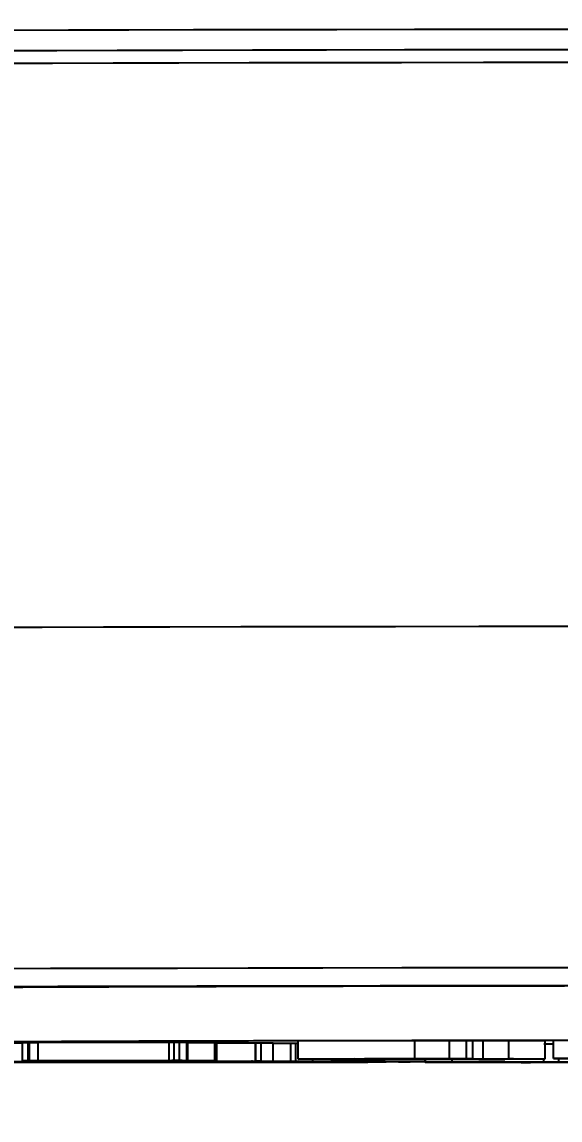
# Model space of a CAD drawing. Header units: millimetres. Extents: x 2278 to 4715, y 679 to 2402.
# Drawn here: x 3276.8 to 3306.8, y 905.6 to 966.8 of the extents above; entities that cross this region are included whole.
import ezdxf

# ---------------------------------------------------------------- set-up
doc = ezdxf.new("R2010")
doc.units = ezdxf.units.MM
doc.layers.add('AM_5', color=3, linetype='Continuous', lineweight=25)
doc.styles.add('SLDTEXTSTYLE1', font='txt.shx', dxfattribs={"width": 0.7, "bigfont": 'gbcbig.shx'})
doc.dimstyles.new('SLDDIMSTYLE12$0', dxfattribs={"dimtxt": 12, "dimasz": 10, "dimexe": 0, "dimexo": 0.0625, "dimgap": 0.875, "dimtad": 1, "dimdec": 1, "dimlfac": 1.8, "dimrnd": 1e-09, "dimzin": 12, "dimdsep": 46, "dimtxsty": 'SLDTEXTSTYLE1', "dimcen": 0.09, "dimdle": 8.16, "dimclrd": 3, "dimclre": 3, "dimadec": 0, "dimazin": 3, "dimtfac": 1, "dimtdec": 1, "dimtofl": 0, "dimtmove": 0, "dimatfit": 3, "dimfxl": 0, "dimfrac": 2, "dimtolj": 1, "dimlwd": 5, "dimlwe": 5, "dimarcsym": 0})

# ---------------------------------------------------------------- blocks, each defined once
blk = doc.blocks.new('*D74')
at = {"layer": 'AM_5', "color": 3, "lineweight": 5, "transparency": 16777216}
blk.add_line((3341.795, 1150.405), (3153.802, 1150.405), dxfattribs=at)
at = {"layer": 'AM_5', "color": 3, "linetype": 'Continuous', "lineweight": 5, "transparency": 16777216}
for p, q in [((3153.802, 1140.405), (3153.802, 918.793)), ((3296.05, 908.793), (3153.802, 908.793))]:
    blk.add_line(p, q, dxfattribs=at)
at = {"layer": 'AM_5', "color": 3, "transparency": 16777216}
for points in [[(3152.135, 1140.405), (3155.468, 1140.405), (3153.802, 1150.405)], [(3152.135, 918.793), (3155.468, 918.793), (3153.802, 908.793)]]:
    blk.add_solid(points, dxfattribs=at)
at = {"layer": 'Defpoints', "color": 0, "transparency": 16777216}
for p in [(3341.858, 1150.405), (3153.802, 908.793), (3296.112, 908.793)]:
    blk.add_point(p, dxfattribs=at)
at = {"layer": 'AM_5', "color": 0, "transparency": 16777216, "insert": (3146.927, 976.075), "char_height": 12, "attachment_point": 5, "rotation": 90, "style": 'SLDTEXTSTYLE1'}
blk.add_mtext('\\A1;245', dxfattribs=at)
blk = doc.blocks.new('*D75')
at = {"layer": 'AM_5', "color": 3, "lineweight": 5, "transparency": 16777216}
blk.add_line((3295.027, 908.865), (3153.981, 908.865), dxfattribs=at)
at = {"layer": 'AM_5', "color": 3, "linetype": 'Continuous', "lineweight": 5, "transparency": 16777216}
for p, q in [((3153.981, 898.865), (3153.981, 873.709)), ((3277.77, 863.709), (3153.981, 863.709))]:
    blk.add_line(p, q, dxfattribs=at)
at = {"layer": 'AM_5', "color": 3, "transparency": 16777216}
for points in [[(3152.314, 898.865), (3155.647, 898.865), (3153.981, 908.865)], [(3152.314, 873.709), (3155.647, 873.709), (3153.981, 863.709)]]:
    blk.add_solid(points, dxfattribs=at)
at = {"layer": 'Defpoints', "color": 0, "transparency": 16777216}
for p in [(3295.09, 908.865), (3153.981, 863.709), (3277.832, 863.709)]:
    blk.add_point(p, dxfattribs=at)
at = {"layer": 'AM_5', "color": 0, "transparency": 16777216, "insert": (3147.106, 886.287), "char_height": 12, "attachment_point": 5, "rotation": 90, "style": 'SLDTEXTSTYLE1'}
blk.add_mtext('\\A1;45', dxfattribs=at)

msp = doc.modelspace()

# ---------------------------------------------------------------- linework, layer by layer
at = {"color": 7, "linetype": 'Continuous', "lineweight": 25}
for p, q in [((3277.133, 909.915), (3276.827, 909.915)), ((3276.827, 908.915), (3276.827, 909.915)), ((3277.197, 909.915), (3277.133, 909.915)), ((3277.133, 908.915), (3277.133, 909.915)), ((3277.197, 909.915), (3277.197, 908.915)), ((3284.987, 909.917), (3277.686, 909.914)), ((3277.686, 908.914), (3277.686, 909.914)), ((3284.987, 908.917), (3284.987, 909.917)), ((3285.565, 909.918), (3285.258, 909.918)), ((3285.258, 908.918), (3285.258, 909.918)), ((3285.975, 909.914), (3285.565, 909.918)), ((3285.565, 908.918), (3285.565, 909.918)), ((3286.031, 909.911), (3285.975, 909.914)), ((3285.975, 908.914), (3285.975, 909.914)), ((3286.034, 908.911), (3286.034, 909.911)), ((3287.535, 908.9), (3287.535, 909.9)), ((3287.638, 908.899), (3287.638, 909.899)), ((3289.802, 909.881), (3287.638, 909.879)), ((3289.802, 908.881), (3289.802, 909.881)), ((3290.095, 909.883), (3289.818, 909.883)), ((3289.818, 908.883), (3289.818, 909.883)), ((3290.781, 909.88), (3290.095, 909.883)), ((3290.095, 909.883), (3290.095, 908.883)), ((3290.781, 908.88), (3290.781, 909.88)), ((3291.758, 909.873), (3290.781, 909.872)), ((3292.035, 909.875), (3291.758, 909.875)), ((3291.758, 908.875), (3291.758, 909.875)), ((3292.18, 909.875), (3292.035, 909.875)), ((3292.035, 908.875), (3292.035, 909.875)), ((3298.67, 910.019), (3292.18, 909.999)), ((3292.18, 908.999), (3292.18, 909.999)), ((3300.602, 910.024), (3298.67, 910.023)), ((3298.67, 909.023), (3298.67, 910.023)), ((3300.602, 909.024), (3300.602, 910.024)), ((3301.555, 910.019), (3300.602, 910.019)), ((3301.555, 909.019), (3301.555, 910.019)), ((3302.474, 910.008), (3301.901, 910.009)), ((3301.901, 909.009), (3301.901, 910.009)), ((3303.902, 910.013), (3302.474, 910.008)), ((3302.474, 909.008), (3302.474, 910.008)), ((3305.929, 910.017), (3303.902, 910.017)), ((3303.902, 909.017), (3303.902, 910.017)), ((3305.929, 909.017), (3305.929, 910.017)), ((3307.963, 910.035), (3306.384, 910.033)), ((3306.384, 909.033), (3306.384, 910.033)), ((3277.218, 908.911), (3276.827, 908.915)), ((3276.827, 908.915), (3277.133, 908.915)), ((3277.133, 908.915), (3277.197, 908.915)), ((3277.507, 908.911), (3277.524, 908.911)), ((3277.686, 908.914), (3284.987, 908.917)), ((3285.133, 908.915), (3277.832, 908.912)), ((3278.68, 908.912), (3278.68, 908.896)), ((3282.132, 908.907), (3282.132, 908.914)), ((3283.089, 908.871), (3282.143, 908.875)), ((3282.143, 908.875), (3282.421, 908.875)), ((3282.421, 908.875), (3282.609, 908.874)), ((3283.366, 908.871), (3283.089, 908.871)), ((3283.178, 908.872), (3283.366, 908.871)), ((3283.191, 908.874), (3289.802, 908.881)), ((3289.575, 908.88), (3283.334, 908.873)), ((3283.366, 908.871), (3283.366, 908.873)), ((3284.532, 908.865), (3289.623, 908.88)), ((3284.532, 908.865), (3284.532, 908.875)), ((3284.674, 908.864), (3284.532, 908.865)), ((3291.933, 908.872), (3284.674, 908.864)), ((3285.314, 908.918), (3285.258, 908.918)), ((3285.258, 908.918), (3285.565, 908.918)), ((3285.565, 908.918), (3285.975, 908.914)), ((3285.975, 908.914), (3285.957, 908.911)), ((3290.781, 908.88), (3286.333, 908.867)), ((3286.333, 908.867), (3286.381, 908.867)), ((3286.381, 908.867), (3291.79, 908.873)), ((3286.381, 908.867), (3286.381, 908.867)), ((3286.532, 908.866), (3286.532, 908.859)), ((3286.876, 908.856), (3286.57, 908.858)), ((3289.146, 908.869), (3289.146, 908.867)), ((3289.623, 908.88), (3289.575, 908.88)), ((3289.96, 908.882), (3289.818, 908.883)), ((3289.818, 908.883), (3290.095, 908.883)), ((3289.92, 908.847), (3290.163, 908.848)), ((3291.606, 908.843), (3289.92, 908.847)), ((3290.095, 908.883), (3290.781, 908.88)), ((3290.163, 908.848), (3290.456, 908.847)), ((3291.07, 908.847), (3296.734, 908.856)), ((3291.558, 908.844), (3291.848, 908.843)), ((3297.213, 908.855), (3291.59, 908.845)), ((3291.848, 908.843), (3291.606, 908.843)), ((3291.946, 908.874), (3291.758, 908.875)), ((3291.758, 908.875), (3292.035, 908.875)), ((3291.783, 908.858), (3291.783, 908.872)), ((3291.79, 908.873), (3291.79, 908.875)), ((3291.848, 908.843), (3291.848, 908.846)), ((3292.035, 908.875), (3292.981, 908.871)), ((3292.18, 908.999), (3298.922, 909.02)), ((3293.048, 908.999), (3292.18, 908.999)), ((3292.703, 908.871), (3292.515, 908.872)), ((3292.981, 908.871), (3292.703, 908.871)), ((3292.981, 908.871), (3292.981, 908.999)), ((3295.321, 909.007), (3293.821, 909.003)), ((3293.985, 908.998), (3293.985, 909.003)), ((3293.985, 908.998), (3293.988, 908.999)), ((3293.988, 908.999), (3293.988, 909.003)), ((3294.33, 908.859), (3296.158, 908.861)), ((3294.484, 908.858), (3294.33, 908.859)), ((3294.545, 908.867), (3294.545, 908.998)), ((3294.925, 908.864), (3294.925, 908.998)), ((3299.952, 909), (3295.321, 909.007)), ((3297.291, 909.013), (3295.873, 909.009)), ((3295.873, 909.009), (3300.504, 909.002)), ((3296.158, 908.861), (3296.158, 908.998)), ((3296.158, 908.861), (3299.236, 908.853)), ((3296.872, 908.993), (3298.018, 908.994)), ((3301.922, 909.007), (3297.291, 909.013)), ((3297.407, 909), (3297.407, 909.004)), ((3297.959, 908.849), (3297.757, 908.85)), ((3300.602, 909.024), (3297.843, 909.015)), ((3297.843, 909.015), (3301.501, 909.01)), ((3299.236, 908.853), (3297.959, 908.849)), ((3297.967, 908.999), (3297.967, 909.003)), ((3298.018, 908.994), (3298.018, 909.003)), ((3298.018, 908.994), (3299.952, 909)), ((3305.929, 909.017), (3298.36, 908.994)), ((3298.67, 909.023), (3300.602, 909.024)), ((3298.922, 909.02), (3298.67, 909.023)), ((3299.236, 908.853), (3299.236, 908.997)), ((3299.25, 908.997), (3299.25, 908.829)), ((3299.87, 909.018), (3299.87, 909.021)), ((3299.87, 909.018), (3301.555, 909.019)), ((3300.504, 909.009), (3300.504, 909.002)), ((3300.504, 909.002), (3301.922, 909.007)), ((3300.731, 909.001), (3300.731, 908.836)), ((3301.901, 909.009), (3302.474, 909.008)), ((3302.474, 909.008), (3304.169, 909.014)), ((3304.936, 908.817), (3302.878, 908.82)), ((3302.878, 908.82), (3303.059, 908.82)), ((3303.059, 908.82), (3303.358, 908.82)), ((3303.681, 908.979), (3303.45, 908.979)), ((3303.681, 908.979), (3303.681, 909.01)), ((3304.169, 909.014), (3303.902, 909.017)), ((3303.902, 909.017), (3305.929, 909.017)), ((3303.984, 908.82), (3308.259, 908.833)), ((3306.642, 908.825), (3304.67, 908.819)), ((3304.816, 908.818), (3304.816, 908.819)), ((3304.816, 908.818), (3305.117, 908.817)), ((3305.117, 908.817), (3304.936, 908.817)), ((3305.117, 908.817), (3305.117, 908.82)), ((3305.855, 908.839), (3305.855, 909.017)), ((3306.384, 909.033), (3309.479, 909.038)), ((3307.244, 909.033), (3306.384, 909.033)), ((3307.97, 908.823), (3306.642, 908.825)), ((3306.691, 908.835), (3306.691, 909.033))]:
    msp.add_line(p, q, dxfattribs=at)
at = {"color": 7, "linetype": 'Continuous', "lineweight": 25, "flags": 128}
for points in [[(3349.22, 966.356), (3343.914, 966.357), (3338.599, 966.357), (3333.301, 966.356), (3328.043, 966.354), (3322.849, 966.352), (3317.743, 966.349), (3312.748, 966.345), (3307.888, 966.34), (3303.185, 966.335), (3298.659, 966.329), (3294.332, 966.322), (3290.223, 966.315), (3286.352, 966.307), (3282.736, 966.299), (3279.391, 966.29), (3276.333, 966.281)], [(3263.734, 965.099), (3264.882, 965.11), (3266.375, 965.121), (3268.206, 965.131), (3270.367, 965.142), (3272.849, 965.152), (3275.64, 965.162), (3278.728, 965.171), (3282.099, 965.18), (3285.738, 965.188), (3289.629, 965.196), (3293.754, 965.203), (3298.095, 965.21), (3302.633, 965.216), (3307.347, 965.221), (3312.216, 965.226), (3317.219, 965.229), (3322.333, 965.233), (3327.535, 965.235)], [(3263.446, 964.392), (3264.598, 964.403), (3266.096, 964.414), (3267.934, 964.425), (3270.104, 964.435), (3272.594, 964.445), (3275.396, 964.455), (3278.495, 964.464), (3281.878, 964.473), (3285.531, 964.481), (3289.436, 964.489), (3293.576, 964.496), (3297.933, 964.503), (3302.488, 964.509), (3307.219, 964.514), (3312.107, 964.519), (3317.128, 964.523), (3322.26, 964.526), (3327.482, 964.529)], [(3327.709, 933.101), (3322.384, 933.098), (3317.149, 933.095), (3312.03, 933.091), (3307.05, 933.086), (3302.233, 933.081), (3297.6, 933.075), (3293.173, 933.068), (3288.973, 933.061), (3285.019, 933.053), (3281.33, 933.044), (3277.922, 933.035), (3274.812, 933.025), (3272.014, 933.015), (3269.54, 933.005), (3267.403, 932.994), (3265.612, 932.983)], [(3327.709, 914.101), (3322.45, 914.098), (3317.279, 914.095), (3312.221, 914.091), (3307.297, 914.087), (3302.53, 914.081), (3297.942, 914.075), (3293.553, 914.069), (3289.384, 914.061), (3285.453, 914.054), (3281.778, 914.045), (3278.376, 914.036), (3275.261, 914.027), (3272.449, 914.017), (3269.951, 914.007), (3267.78, 913.996), (3265.944, 913.985), (3264.453, 913.974), (3263.312, 913.963)], [(3350.833, 913.084), (3345.806, 913.085), (3340.76, 913.085), (3335.72, 913.085), (3330.712, 913.084), (3325.76, 913.081), (3320.889, 913.079), (3316.124, 913.075), (3311.487, 913.071), (3307.003, 913.066), (3302.693, 913.06), (3298.579, 913.054), (3294.681, 913.047), (3291.019, 913.04), (3287.612, 913.032), (3284.475, 913.023), (3281.625, 913.014), (3279.076, 913.005), (3276.841, 912.995), (3274.93, 912.985)]]:
    msp.add_lwpolyline(points, dxfattribs=at)
at = {"color": 7, "linetype": 'Continuous', "lineweight": 25}
for points, knots in [([(3327.888, 913.099), (3325.392, 913.098), (3320.355, 913.095), (3312.978, 913.09), (3305.736, 913.083), (3298.757, 913.074), (3292.154, 913.064), (3286.06, 913.052), (3280.568, 913.039), (3275.756, 913.025), (3271.693, 913.01), (3268.424, 912.995), (3265.885, 912.979), (3264.823, 912.968), (3264.296, 912.963)], [0, 0, 0, 0, 0.079959, 0.161371, 0.244142, 0.328893, 0.414217, 0.5, 0.585778, 0.671102, 0.755858, 0.838624, 0.920039, 1, 1, 1, 1]), ([(3276.827, 909.888), (3276.608, 909.889), (3275.653, 909.895), (3274.623, 909.906), (3273.68, 909.919), (3273.574, 909.928), (3273.522, 909.933)], [0, 0, 0, 0, 0.093549, 0.407564, 0.703776, 1, 1, 1, 1]), ([(3273.576, 909.935), (3273.624, 909.939), (3273.73, 909.947), (3274.6, 909.96), (3276.081, 909.973), (3278.256, 909.987), (3281.087, 910), (3284.601, 910.013), (3288.755, 910.025), (3293.498, 910.036), (3298.76, 910.046), (3304.452, 910.055), (3310.474, 910.063), (3316.697, 910.069), (3323.063, 910.074), (3329.415, 910.077), (3335.754, 910.079), (3342.022, 910.079), (3348.289, 910.079), (3354.628, 910.077), (3360.98, 910.074), (3367.346, 910.069), (3373.569, 910.063), (3379.592, 910.055), (3385.284, 910.046), (3390.545, 910.036), (3395.288, 910.025), (3399.442, 910.013), (3402.956, 910), (3405.787, 909.987), (3407.962, 909.973), (3409.443, 909.96), (3410.315, 909.947), (3410.421, 909.939), (3410.469, 909.935)], [0, 0, 0, 0, 0.023828, 0.053273, 0.084485, 0.115699, 0.147957, 0.180726, 0.213842, 0.247136, 0.28043, 0.313546, 0.346314, 0.378573, 0.409785, 0.440999, 0.470442, 0.499888, 0.529332, 0.558778, 0.58999, 0.621203, 0.653462, 0.68623, 0.719347, 0.752641, 0.785934, 0.819051, 0.851819, 0.884078, 0.915289, 0.946503, 0.975948, 1, 1, 1, 1]), ([(3277.686, 909.914), (3277.618, 909.914), (3277.517, 909.914), (3277.387, 909.914), (3277.304, 909.914), (3277.234, 909.914), (3277.211, 909.914), (3277.197, 909.915)], [0, 0, 0, 0, 0.282258, 0.415886, 0.550305, 0.716557, 1, 1, 1, 1]), ([(3285.315, 909.917), (3285.317, 909.917), (3285.321, 909.917), (3285.275, 909.917), (3285.184, 909.917), (3285.08, 909.917), (3285.007, 909.917), (3284.987, 909.917)], [0, 0, 0, 0, 0.132695, 0.344902, 0.557282, 0.875523, 1, 1, 1, 1]), ([(3287.535, 909.9), (3287.405, 909.901), (3287.161, 909.902), (3286.559, 909.903), (3286.16, 909.904), (3286.034, 909.904)], [0, 0, 0, 0, 0.4404149, 0.8228014, 1, 1, 1, 1]), ([(3287.618, 909.899), (3287.613, 909.899), (3287.606, 909.9), (3287.545, 909.9), (3287.535, 909.9)], [0, 0, 0, 0, 0.830719, 1, 1, 1, 1]), ([(3301.901, 910.009), (3301.867, 910.01), (3301.805, 910.011), (3301.679, 910.013), (3301.594, 910.014), (3301.555, 910.014)], [0, 0, 0, 0, 0.408182, 0.725272, 1, 1, 1, 1]), ([(3306.384, 909.838), (3306.368, 909.838), (3306.272, 909.839), (3306.046, 909.839), (3305.855, 909.839)], [0, 0, 0, 0, 0.156668, 1, 1, 1, 1]), ([(3277.197, 908.915), (3277.215, 908.914), (3277.241, 908.914), (3277.335, 908.914), (3277.431, 908.914), (3277.551, 908.914), (3277.64, 908.914), (3277.686, 908.914)], [0, 0, 0, 0, 0.35696, 0.506296, 0.628832, 0.807113, 1, 1, 1, 1]), ([(3282.407, 908.905), (3281.74, 908.904), (3280.678, 908.904), (3279.284, 908.905), (3278.35, 908.906), (3277.638, 908.908), (3277.34, 908.909), (3277.237, 908.91), (3277.218, 908.911)], [0, 0, 0, 0, 0.298114, 0.474394, 0.620068, 0.765882, 0.956507, 1, 1, 1, 1]), ([(3277.832, 908.912), (3277.782, 908.912), (3277.694, 908.912), (3277.592, 908.912), (3277.53, 908.912), (3277.521, 908.911), (3277.516, 908.911)], [0, 0, 0, 0, 0.290202, 0.50382, 0.763034, 1, 1, 1, 1]), ([(3277.524, 908.911), (3277.618, 908.91), (3277.798, 908.909), (3278.475, 908.907), (3279.491, 908.906), (3280.759, 908.906), (3281.694, 908.906), (3282.132, 908.907)], [0, 0, 0, 0, 0.179595, 0.343759, 0.495827, 0.763697, 1, 1, 1, 1]), ([(3278.711, 908.896), (3278.702, 908.896), (3278.661, 908.897), (3278.955, 908.899), (3279.639, 908.901), (3280.856, 908.903), (3281.854, 908.903), (3282.346, 908.904)], [0, 0, 0, 0, 0.036608, 0.183936, 0.408772, 0.708665, 1, 1, 1, 1]), ([(3284.008, 908.892), (3283.353, 908.891), (3282.239, 908.891), (3280.739, 908.891), (3279.751, 908.892), (3279.076, 908.893), (3278.874, 908.894), (3278.77, 908.895)], [0, 0, 0, 0, 0.3332849, 0.5666872, 0.7350111, 0.8630417, 1, 1, 1, 1]), ([(3279.071, 908.895), (3279.04, 908.895), (3278.98, 908.896), (3279.172, 908.897), (3279.631, 908.899), (3280.776, 908.9), (3281.879, 908.901), (3282.629, 908.902)], [0, 0, 0, 0, 0.098439, 0.192959, 0.327087, 0.54288, 1, 1, 1, 1]), ([(3283.725, 908.894), (3283.079, 908.893), (3282.089, 908.893), (3280.801, 908.893), (3280.02, 908.893), (3279.487, 908.894), (3279.193, 908.894), (3279.103, 908.895), (3279.071, 908.895)], [0, 0, 0, 0, 0.386905, 0.5938453, 0.741486, 0.8425466, 0.9443486, 1, 1, 1, 1]), ([(3282.132, 908.907), (3282.792, 908.907), (3283.746, 908.907), (3284.832, 908.909), (3285.416, 908.91), (3285.58, 908.911), (3285.662, 908.911)], [0, 0, 0, 0, 0.452303, 0.653993, 0.826668, 1, 1, 1, 1]), ([(3282.346, 908.904), (3283.002, 908.904), (3284.121, 908.905), (3285.601, 908.904), (3286.572, 908.903), (3287.228, 908.902), (3287.429, 908.901), (3287.535, 908.9)], [0, 0, 0, 0, 0.335879, 0.572344, 0.731569, 0.859032, 1, 1, 1, 1]), ([(3285.948, 908.91), (3285.832, 908.91), (3285.599, 908.908), (3284.767, 908.906), (3283.655, 908.905), (3282.804, 908.905), (3282.407, 908.905)], [0, 0, 0, 0, 0.221306, 0.442951, 0.740483, 1, 1, 1, 1]), ([(3282.609, 908.874), (3282.651, 908.874), (3282.71, 908.874), (3282.836, 908.874), (3282.95, 908.874), (3283.073, 908.874), (3283.152, 908.874), (3283.191, 908.874)], [0, 0, 0, 0, 0.3461, 0.493467, 0.642693, 0.820568, 1, 1, 1, 1]), ([(3282.629, 908.902), (3283.277, 908.902), (3284.272, 908.903), (3285.562, 908.903), (3286.327, 908.902), (3286.834, 908.902), (3287.084, 908.901), (3287.162, 908.9), (3287.185, 908.9)], [0, 0, 0, 0, 0.397346, 0.609831, 0.759517, 0.858592, 0.95839, 1, 1, 1, 1]), ([(3283.334, 908.873), (3283.287, 908.873), (3283.208, 908.873), (3283.131, 908.873), (3283.099, 908.873), (3283.111, 908.872), (3283.156, 908.872), (3283.178, 908.872)], [0, 0, 0, 0, 0.227355, 0.388209, 0.549679, 0.776891, 1, 1, 1, 1]), ([(3287.185, 908.9), (3287.22, 908.9), (3287.288, 908.899), (3287.185, 908.898), (3286.887, 908.897), (3285.92, 908.895), (3284.767, 908.894), (3283.853, 908.894), (3283.725, 908.894)], [0, 0, 0, 0, 0.099013, 0.188639, 0.277978, 0.435263, 0.920804, 1, 1, 1, 1]), ([(3287.535, 908.9), (3287.591, 908.9), (3287.704, 908.899), (3287.425, 908.897), (3286.663, 908.895), (3285.486, 908.893), (3284.465, 908.892), (3284.008, 908.892)], [0, 0, 0, 0, 0.14267, 0.2869, 0.459199, 0.757548, 1, 1, 1, 1]), ([(3284.987, 908.917), (3285.059, 908.917), (3285.163, 908.917), (3285.269, 908.917), (3285.321, 908.917), (3285.335, 908.917), (3285.321, 908.918), (3285.314, 908.918)], [0, 0, 0, 0, 0.3039299, 0.4394116, 0.5752405, 0.7665382, 1, 1, 1, 1]), ([(3285.669, 908.913), (3285.65, 908.914), (3285.613, 908.914), (3285.518, 908.914), (3285.399, 908.915), (3285.304, 908.915), (3285.213, 908.915), (3285.157, 908.915), (3285.133, 908.915)], [0, 0, 0, 0, 0.2921955, 0.5874478, 0.7122589, 0.8180509, 0.9240716, 1, 1, 1, 1]), ([(3285.687, 908.912), (3285.697, 908.913), (3285.716, 908.913), (3285.684, 908.913), (3285.669, 908.913)], [0, 0, 0, 0, 0.508302, 1, 1, 1, 1]), ([(3286.564, 908.859), (3286.559, 908.859), (3286.534, 908.86), (3286.94, 908.862), (3287.813, 908.865), (3288.692, 908.866), (3289.146, 908.867)], [0, 0, 0, 0, 0.075612, 0.323708, 0.651392, 1, 1, 1, 1]), ([(3292.32, 908.856), (3291.737, 908.856), (3290.745, 908.854), (3289.261, 908.854), (3288.19, 908.854), (3287.381, 908.855), (3287.047, 908.856), (3286.876, 908.856)], [0, 0, 0, 0, 0.333528, 0.567546, 0.735799, 0.864912, 1, 1, 1, 1]), ([(3287.138, 908.857), (3287.062, 908.857), (3286.915, 908.857), (3286.939, 908.859), (3287.21, 908.86), (3288.082, 908.863), (3289.038, 908.864), (3289.683, 908.865)], [0, 0, 0, 0, 0.098651, 0.191047, 0.328598, 0.547094, 1, 1, 1, 1]), ([(3291.783, 908.858), (3291.213, 908.857), (3290.339, 908.856), (3289.132, 908.855), (3288.336, 908.855), (3287.739, 908.855), (3287.353, 908.856), (3287.194, 908.856), (3287.138, 908.857)], [0, 0, 0, 0, 0.386956, 0.593793, 0.740338, 0.842099, 0.944778, 1, 1, 1, 1]), ([(3289.146, 908.867), (3289.731, 908.867), (3290.732, 908.869), (3292.201, 908.869), (3293.247, 908.869), (3294.036, 908.868), (3294.37, 908.867), (3294.545, 908.867)], [0, 0, 0, 0, 0.336368, 0.574645, 0.731944, 0.859761, 1, 1, 1, 1]), ([(3289.683, 908.865), (3290.256, 908.866), (3291.132, 908.867), (3292.362, 908.868), (3293.151, 908.868), (3293.731, 908.867), (3294.065, 908.867), (3294.201, 908.866), (3294.239, 908.866)], [0, 0, 0, 0, 0.397528, 0.607391, 0.759995, 0.859904, 0.960457, 1, 1, 1, 1]), ([(3289.802, 908.881), (3289.852, 908.881), (3289.934, 908.881), (3290.017, 908.881), (3290.049, 908.882), (3290.04, 908.882), (3289.993, 908.882), (3289.96, 908.882)], [0, 0, 0, 0, 0.239307, 0.388341, 0.538232, 0.677649, 1, 1, 1, 1]), ([(3290.456, 908.847), (3290.514, 908.847), (3290.595, 908.847), (3290.746, 908.846), (3290.871, 908.846), (3290.981, 908.847), (3291.046, 908.847), (3291.07, 908.847)], [0, 0, 0, 0, 0.362826, 0.512382, 0.662913, 0.871019, 1, 1, 1, 1]), ([(3291.59, 908.845), (3291.544, 908.845), (3291.468, 908.845), (3291.425, 908.845), (3291.429, 908.844), (3291.477, 908.844), (3291.534, 908.844), (3291.558, 908.844)], [0, 0, 0, 0, 0.266956, 0.429529, 0.591357, 0.826533, 1, 1, 1, 1]), ([(3294.239, 908.866), (3294.32, 908.866), (3294.474, 908.865), (3294.508, 908.864), (3294.362, 908.863), (3293.649, 908.861), (3292.68, 908.859), (3291.881, 908.858), (3291.783, 908.858)], [0, 0, 0, 0, 0.099186, 0.189605, 0.279846, 0.434014, 0.930829, 1, 1, 1, 1]), ([(3291.79, 908.873), (3291.84, 908.873), (3291.922, 908.873), (3292.005, 908.873), (3292.037, 908.873), (3292.029, 908.874), (3291.98, 908.874), (3291.946, 908.874)], [0, 0, 0, 0, 0.239079, 0.388006, 0.537788, 0.677074, 1, 1, 1, 1]), ([(3292.515, 908.872), (3292.481, 908.872), (3292.422, 908.872), (3292.293, 908.872), (3292.173, 908.872), (3292.05, 908.872), (3291.974, 908.872), (3291.933, 908.872)], [0, 0, 0, 0, 0.282446, 0.488833, 0.649378, 0.810868, 1, 1, 1, 1]), ([(3294.888, 908.863), (3294.786, 908.863), (3294.512, 908.861), (3293.583, 908.858), (3292.713, 908.857), (3292.32, 908.856)], [0, 0, 0, 0, 0.242788, 0.658331, 1, 1, 1, 1]), ([(3293.821, 909.003), (3293.73, 909.002), (3293.547, 909.002), (3293.273, 909.001), (3293.13, 909), (3293.048, 908.999)], [0, 0, 0, 0, 0.297154, 0.594531, 1, 1, 1, 1]), ([(3297.235, 908.998), (3296.938, 908.998), (3296.346, 908.998), (3295.253, 908.998), (3294.467, 908.998), (3293.985, 908.998)], [0, 0, 0, 0, 0.280043, 0.559301, 1, 1, 1, 1]), ([(3293.988, 908.999), (3294.298, 908.999), (3294.918, 909), (3295.775, 909), (3296.457, 909.001), (3296.974, 909.001), (3297.257, 909.001), (3297.389, 909), (3297.407, 909)], [0, 0, 0, 0, 0.277873, 0.555831, 0.757162, 0.870741, 0.982618, 1, 1, 1, 1]), ([(3296.847, 908.858), (3296.709, 908.858), (3296.501, 908.859), (3296.145, 908.859), (3295.652, 908.859), (3295.104, 908.859), (3294.655, 908.859), (3294.484, 908.858)], [0, 0, 0, 0, 0.240793, 0.359777, 0.461711, 0.794413, 1, 1, 1, 1]), ([(3294.545, 908.867), (3294.691, 908.866), (3294.912, 908.865), (3294.89, 908.864), (3294.883, 908.864)], [0, 0, 0, 0, 0.659487, 1, 1, 1, 1]), ([(3296.734, 908.856), (3296.773, 908.856), (3296.875, 908.857), (3296.984, 908.857), (3297.05, 908.857), (3297.064, 908.857), (3297.067, 908.857), (3297.049, 908.857), (3296.973, 908.857), (3296.897, 908.858), (3296.847, 908.858)], [0, 0, 0, 0, 0.166709, 0.438609, 0.487323, 0.517206, 0.541802, 0.578816, 0.723084, 1, 1, 1, 1]), ([(3303.45, 908.979), (3303.194, 908.98), (3302.575, 908.983), (3300.316, 908.988), (3298.195, 908.991), (3296.872, 908.993)], [0, 0, 0, 0, 0.209452, 0.506883, 1, 1, 1, 1]), ([(3298.046, 908.855), (3298.017, 908.855), (3297.931, 908.855), (3297.813, 908.855), (3297.711, 908.855), (3297.656, 908.856), (3297.627, 908.856), (3297.551, 908.855), (3297.411, 908.855), (3297.288, 908.855), (3297.213, 908.855)], [0, 0, 0, 0, 0.124093, 0.372351, 0.496838, 0.517541, 0.538485, 0.574939, 0.740211, 1, 1, 1, 1]), ([(3298.044, 908.998), (3298.026, 908.998), (3297.99, 908.998), (3297.865, 908.997), (3297.685, 908.998), (3297.459, 908.998), (3297.31, 908.998), (3297.235, 908.998)], [0, 0, 0, 0, 0.0876057, 0.1756397, 0.4450626, 0.7212942, 1, 1, 1, 1]), ([(3297.407, 909), (3297.557, 909), (3297.81, 909), (3297.971, 908.999), (3298.043, 908.998), (3298.08, 908.998), (3298.054, 908.998), (3298.044, 908.998)], [0, 0, 0, 0, 0.407699, 0.690083, 0.843754, 0.934161, 1, 1, 1, 1]), ([(3297.757, 908.85), (3297.94, 908.85), (3298.199, 908.851), (3298.369, 908.852), (3298.418, 908.853)], [0, 0, 0, 0, 0.710757, 1, 1, 1, 1]), ([(3298.425, 908.853), (3298.428, 908.853), (3298.442, 908.853), (3298.321, 908.854), (3298.154, 908.854), (3298.046, 908.855)], [0, 0, 0, 0, 0.096311, 0.412079, 1, 1, 1, 1]), ([(3298.36, 908.994), (3298.91, 908.993), (3299.929, 908.992), (3301.298, 908.989), (3302.717, 908.986), (3303.406, 908.982), (3303.642, 908.979), (3303.681, 908.979)], [0, 0, 0, 0, 0.221372, 0.409276, 0.596404, 0.933221, 1, 1, 1, 1]), ([(3300.049, 908.824), (3299.857, 908.825), (3299.478, 908.826), (3299.219, 908.828), (3299.254, 908.83), (3299.759, 908.833), (3300.402, 908.835), (3300.731, 908.836)], [0, 0, 0, 0, 0.136914, 0.269244, 0.466964, 0.727179, 1, 1, 1, 1]), ([(3300.248, 908.825), (3300.129, 908.825), (3299.898, 908.826), (3299.748, 908.827), (3299.798, 908.829), (3300.311, 908.831), (3301.019, 908.833), (3301.49, 908.835)], [0, 0, 0, 0, 0.0990027, 0.1927602, 0.3351777, 0.5578285, 1, 1, 1, 1]), ([(3301.501, 909.01), (3301.308, 909.011), (3301.003, 909.013), (3300.482, 909.016), (3300.075, 909.018), (3299.87, 909.018)], [0, 0, 0, 0, 0.46227, 0.729265, 1, 1, 1, 1]), ([(3305.208, 908.828), (3304.753, 908.827), (3303.985, 908.825), (3302.656, 908.824), (3301.602, 908.823), (3300.717, 908.824), (3300.275, 908.824), (3300.049, 908.824)], [0, 0, 0, 0, 0.335274, 0.565807, 0.736276, 0.864906, 1, 1, 1, 1]), ([(3304.449, 908.829), (3304.01, 908.828), (3303.338, 908.827), (3302.323, 908.825), (3301.583, 908.824), (3300.998, 908.824), (3300.561, 908.825), (3300.344, 908.825), (3300.248, 908.825)], [0, 0, 0, 0, 0.388784, 0.594507, 0.742724, 0.84452, 0.93111, 1, 1, 1, 1]), ([(3300.731, 908.836), (3301.189, 908.837), (3301.966, 908.839), (3303.284, 908.84), (3304.311, 908.841), (3305.175, 908.84), (3305.621, 908.84), (3305.855, 908.839)], [0, 0, 0, 0, 0.337884, 0.573603, 0.730566, 0.85906, 1, 1, 1, 1]), ([(3301.555, 909.019), (3301.499, 909.018), (3301.409, 909.017), (3301.461, 909.016), (3301.512, 909.015), (3301.537, 909.015)], [0, 0, 0, 0, 0.451045, 0.724772, 1, 1, 1, 1]), ([(3301.49, 908.835), (3301.933, 908.836), (3302.604, 908.837), (3303.654, 908.839), (3304.383, 908.839), (3304.978, 908.84), (3305.375, 908.839), (3305.565, 908.839), (3305.624, 908.839)], [0, 0, 0, 0, 0.39949, 0.604579, 0.758371, 0.856867, 0.955984, 1, 1, 1, 1]), ([(3301.537, 909.015), (3301.595, 909.014), (3301.699, 909.013), (3301.823, 909.011), (3301.875, 909.01), (3301.901, 909.009)], [0, 0, 0, 0, 0.39149, 0.695584, 1, 1, 1, 1]), ([(3303.358, 908.82), (3303.43, 908.82), (3303.529, 908.82), (3303.678, 908.82), (3303.786, 908.82), (3303.896, 908.82), (3303.953, 908.82), (3303.984, 908.82)], [0, 0, 0, 0, 0.3451215, 0.47825, 0.6125433, 0.7923859, 1, 1, 1, 1]), ([(3305.624, 908.839), (3305.746, 908.839), (3305.977, 908.838), (3306.153, 908.837), (3306.18, 908.836), (3305.831, 908.833), (3305.143, 908.831), (3304.542, 908.83), (3304.449, 908.829)], [0, 0, 0, 0, 0.099608, 0.189208, 0.278687, 0.431625, 0.91232, 1, 1, 1, 1]), ([(3304.67, 908.819), (3304.641, 908.819), (3304.593, 908.819), (3304.576, 908.818), (3304.615, 908.818), (3304.697, 908.818), (3304.78, 908.818), (3304.816, 908.818)], [0, 0, 0, 0, 0.2392653, 0.3980718, 0.5583573, 0.8110269, 1, 1, 1, 1]), ([(3306.634, 908.834), (3306.475, 908.833), (3306.181, 908.831), (3305.514, 908.829), (3305.208, 908.828)], [0, 0, 0, 0, 0.541529, 1, 1, 1, 1]), ([(3305.855, 908.839), (3306.054, 908.839), (3306.455, 908.838), (3306.708, 908.837), (3306.667, 908.836), (3306.651, 908.835)], [0, 0, 0, 0, 0.3813, 0.766294, 1, 1, 1, 1])]:
    msp.add_open_spline(points, degree=3, knots=knots, dxfattribs=at)

# ---------------------------------------------------------------- dimensions: what is measured, and where the dimension line sits
at = {"layer": 'AM_5'}
dim = msp.add_linear_dim(base=(3153.802, 908.793), p1=(3341.858, 1150.405), p2=(3296.112, 908.793), angle=90, text='245', dimstyle='SLDDIMSTYLE12$0', override={"dimlfac": 1}, dxfattribs=at)
dim.commit()
dim.dimension.update_dxf_attribs({"geometry": '*D74', "text_midpoint": (3153.802, 976.075), "dimtype": 160})
dim = msp.add_linear_dim(base=(3153.981, 863.709), p1=(3295.09, 908.865), p2=(3277.832, 863.709), angle=90, text='45', dimstyle='SLDDIMSTYLE12$0', override={"dimlfac": 1, "dimpost": ''}, dxfattribs=at)
dim.commit()
dim.dimension.update_dxf_attribs({"geometry": '*D75', "text_midpoint": (3147.106, 886.287)})

doc.saveas('drawing.dxf')
